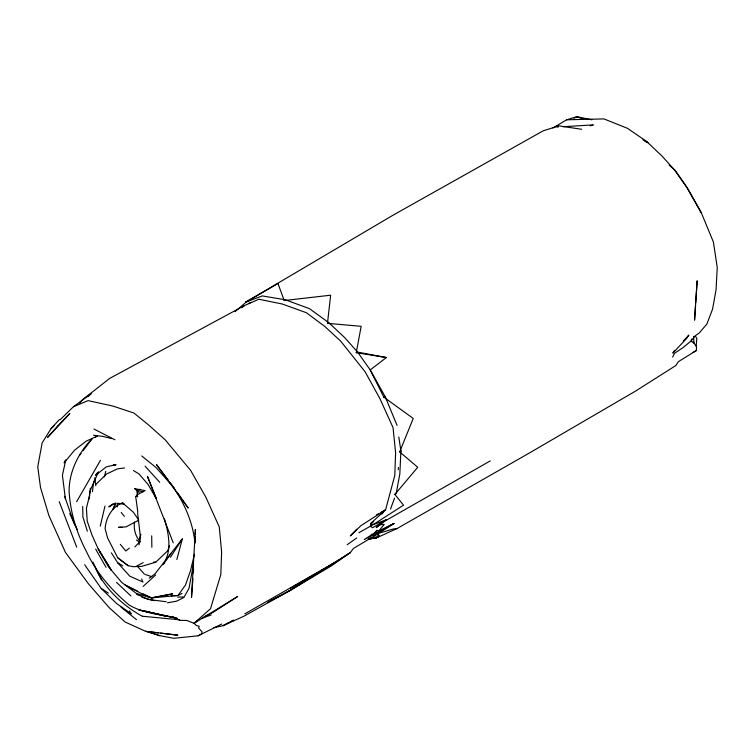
<?xml version="1.0" encoding="UTF-8"?>
<svg xmlns="http://www.w3.org/2000/svg" width="755" height="755" viewBox="0 0 755 755"><rect width="100%" height="100%" fill="white"/><g stroke="black" fill="none" stroke-linecap="round" stroke-linejoin="round"><path stroke-width="1.13" d="M117.299 506.841L117.393 503.34M195.158 536.258L194.941 543.109C192.884 520.884 182.946 500.103 169.884 482.285M195.224 533.974L195.375 529.406L191.506 597.413L192.921 578.745M398.272 469.827L398.357 467.524M398.81 436.994L400.905 450.905L399.829 474.036L396.167 493.515L394.874 494.44L403.538 505.161L373.414 524.48L358.918 532.719M137.533 492.637L137.391 496.007L135.711 496.573L137.844 512.371M695.553 305.095L694.562 320.158L697.148 280.766L695.704 302.774M193.355 572.913L193.62 569.412M696.204 345.988L696.78 338.448L695.723 336.636M373.687 521.714L370.667 523.517L370.45 526.235L372.526 527.764L385.89 519.902L373.414 524.48L370.667 523.517L385.588 509.795L394.771 475.593L395.601 452.613L393.044 427.632L380.02 398.848L365.09 371.743L340.665 341.118L324.725 326.396L306.407 312.74L282.228 304.001L258.852 299.244L244.526 305.53L109.598 378.453L82.569 399.725L79.643 403.028M134.522 522.026C133.541 528.953 135.305 536.607 140.373 541.646M92.459 491.599L93.743 481.199M139.014 544.902L140.723 534.229L139.175 542.467L134.852 546.913M88.977 499.083L90.345 490.259L98.509 471.771M89.392 494.827L90.43 488.202M267.525 602.452L289.816 590.618L331.275 565.939L350.178 552.698L353.51 548.394L374.707 535.767L378.387 536.597L378.689 534.776L377.113 532.435L394.025 523.508L379.907 532.511L379.104 531.841M193.582 563.438L189.014 588.343L183.843 597.498L176.557 601.207L167.402 602.801M65.732 459.955L62.429 475.357L65.402 498.857M100.255 526.169L104.964 506.114M368.402 539.051L376.358 537.947L396.998 528.576L528.566 453.472L635.427 391.166L675.857 365.524L678.311 361.72L696.374 350.528L696.535 346.96L693.25 341.817M194.469 554.179L190.468 570.818L185.541 584.908L178.01 595.506L151.453 597.885L136.523 593.543L121.744 582.445L108.531 566.873L98.301 549.13L91.987 535.012L87.203 521.101L86.419 508.181L89.666 495.195M104.36 476.933L105.757 471.318M176.849 559.493L182.304 538.947L154.747 574.149L149.235 578.113M691.646 339.052L691.108 341.005L682.595 347.913L674.555 353.255L672.639 357.115M169.535 545.554L167.733 550.801L155.728 562.201L141.657 566.363L133.248 566.703L128.171 565.731L117.695 557.766L107.616 538.013L105.087 528.604C105.993 517.845 111.513 507.615 121.725 503.141M390.543 509.049L394.525 498.102M114.817 504.529L113.052 509.238L115.968 503.5M64.968 460.795L64.147 462.824L74.556 450.197L86.174 441.147L97.168 436.145M162.835 564.806C172.48 551.367 168.667 533.662 164.496 518.93M76.642 501.697L100.462 460.276M59.305 419.62L51.038 428.708L42.148 442.892L37.75 466.845L40.515 487.532L48.905 515.627L65.43 552.358L88.392 583.757L109.182 607.652L125.188 622.054L145.639 631.331L159.635 635.644L173.886 638.296L198.159 635.795L221.677 624.045M170.404 557.294L182.304 538.947M674.659 350.377L672.818 353.132L686.597 338.457L688.89 335.05L683.284 340.986M163.609 563.966L164.92 562.107M166.232 560.248L170.838 553.755M376.962 530.331L373.848 534.776L364.297 539.523L374.442 532.973L376.962 530.331L378.812 531.001L394.025 523.508L373.848 534.776L393.336 528.972L396.998 528.576M374.707 535.767L377.113 532.435L378.387 536.597M97.603 472.564L95.574 475.291L106.389 466.835L116.043 464.674L113.382 465.071L115.543 465.052M79.577 455.265L80.974 453.425M83.069 450.659L92.157 438.683C78.586 452.755 69.262 471.026 69.092 490.863C70.177 512.041 76.529 532.7 86.381 551.433C96.14 572.545 111.532 590.212 129.209 605.085C143.601 613.532 160.787 614.542 176.764 618.288M381.86 514.183L383.247 512.551M135.711 496.573L137.429 494.685L145.139 490.618L134.758 488.683L139.118 492.468M356.775 529.255L350.282 535.908L360.909 525.669L385.588 509.795L380.463 512.645M51.038 428.708L54.351 425.452M60.164 419.761L73.433 406.737L91.336 393.506L87.901 396.743M155.605 575.017L143.11 586.446M96.187 484.106L106.663 473.913L117.62 468.836L124.499 467.958M376.556 527.641L385.89 519.902M172.886 616.703L179.813 620.355L186.683 620.468L194.054 623.281L210.513 608.728L220.8 574.649L221.63 552.009L219.252 526.877L205.888 497.281L190.59 470.327L165.185 439.816L148.556 424.914L133.909 413.023L112.618 405.973L88.042 400.631L73.433 406.737M235.041 311.645L246.904 301.49L393.61 214.864L543.166 130.841L558.927 125.84L581.605 129.284M397.064 425.395L385.229 396.771L370.205 369.922L357.634 352.123L344.78 337.711L328.916 322.81L309.55 308.691L285.154 299.735L284.21 300.537L277.972 283.531L245.8 302.094L250.669 299.697M241.808 307.776L244.526 305.53M129.303 548.149L125.774 550.971L120.309 544.355M400.905 450.905L399.669 451.905L417.723 467.269L394.874 494.44L396.167 493.515M198.159 635.795L201.396 634.021L202.123 631.878L198.612 628.028L199.207 626.225L196.442 625.593L194.054 623.281L198.027 620.11M376.188 527.283L383.417 521.554L381.313 522.318M285.447 299.858L284.21 300.537L330.633 295.205L327.481 323.348L361.154 326.32L356.256 352.679L357.634 352.123L386.4 357.53L370.205 369.922L383.804 397.139L413.23 418.449L399.669 451.905L400.905 451.188M328.557 322.564L327.481 323.348L328.916 322.81M113.118 503.764L108.796 506.907L115.751 502.934M347.168 544.704L356.69 538.004M380.756 523.253L383.417 521.554M379.633 535.852L376.358 537.947L368.657 538.947M591.807 119.743L576.839 116.704L566.646 119.781L552.943 127.982M194.054 623.281L237.485 596.592L213.25 612.248L203.973 616.901M290.562 588.23L337.834 560.823L350.178 552.698L289.816 590.618L243.997 616.155L223.131 625.668L213.91 627.698M385.041 396.441L383.804 397.139L385.229 396.771M381.152 523.215L490.24 460.909M692.797 352.566L696.374 350.528M244.828 613.853L337.834 560.823L289.816 590.618L270.026 601.018M357.502 351.972L356.256 352.679L386.4 357.53M574.055 118.261L576.839 116.704M376.368 514.919L378.415 513.787M246.904 301.49L245.8 302.094L262.23 295.922L285.154 299.735M136.778 566.052L143.214 562.635M138.646 520.242L126.038 526.877L118.563 527.292L122.433 527.415M233.55 620.195L223.131 625.668L229.331 622.431M231.398 621.346L233.455 620.27M182.002 593.43L178.01 595.506L171.074 595.695M95.272 437.183L97.348 436.182M248.376 303.548L251.49 302.245M201.934 618.345L211.249 614.919M590.231 125.821L592.486 125.198M140.09 489.278L136.853 490.174L137.589 496.894M369.827 538.258L372.045 537.815M368.525 538.919L376.358 537.947L370.535 538.57M379.123 524.857L384.248 524.366L378.812 531.001L379.312 531.718M563.013 126.727L593.619 124.877M566.646 119.781L603.962 118.922L627.396 128.274L646.431 141.308L661.899 155.936L674.659 170.083L687.116 187.938L701.688 213.703L713.39 241.996L717.25 267.43L716.042 289.873L712.55 309.173L706.906 323.989L699.234 333.012L694.902 336.069L691.108 341.005L694.024 343.261L693.581 336.371M177.585 597.12L183.172 596.95M153.605 562.069L155.728 562.201M557.907 126.538L555.935 126.406L558.096 127.189M142.431 616.25L179.69 619.798M158.314 632.85L145.639 631.331L177.906 635.191L160.626 633.124M93.535 435.239L102.416 436.324L111.759 438.57M166.157 601.726L148.037 599.442L136.806 594.128M117.903 503.283L124.348 504.321L122.291 502.622L133.427 512.296L138.656 519.893M138.741 490.816L143.176 491.75M175.585 617.807L138.741 609.917L177.548 618.458M145.536 611.144L165.288 616.099M141.902 597.318L154.218 600.669M145.536 574.564L151.878 576.716M148.395 631.652L159.635 635.644M577.065 116.751L583.171 119.092M142.478 616.382C122.848 605.642 105.077 588.985 95.743 568.43M644.94 141.213L647.922 142.638L642.958 139.741M137.825 591.24L125.245 585.116L145.045 595.402L151.453 597.885L172.546 593.855L151.453 597.885L143.063 593.798M93.96 429.038L114.883 439.778M111.372 552.82L117.648 562.749L122.82 565.854M133.446 470.525L139.014 473.97L148.112 484.512L156.445 498.942M84.673 564.778L101.227 588.466L108.352 593.128M134.758 488.683L136.674 489.957M136.457 540.023L139.901 542.383M371.262 534.323L372.961 535.531M117.695 557.766L128.171 565.731M141.761 455.963L156.059 467.553L174.112 487.872M121.008 607.114L136.447 619.657M370.667 523.517L372.158 524.744M669.128 165.052L675.215 170.47L687.258 187.731L701.348 212.646M116.506 582.36L130.86 595.922M101.227 588.466L116.459 603.424L131.427 613.928L129.416 610.937M136.523 593.439L138.089 595.072M145.092 466.165L159.692 482.303M117.648 562.749L129.775 576.159L142.95 582.058L141.666 579.01M137.287 566.174L144.479 574.206M121.234 512.485L124.33 516.335M168.469 480.416L156.493 464.58L188.212 508.077L178.142 493.638M95.659 549.13L106.011 567.288M69.696 513.608L77.255 529.425M92.893 562.107L101.463 580.029M156.559 498.828L147.433 476.311L173.235 542.807M76.708 547.177L59.23 501.631M64.637 496.28L74.698 525.084M87.335 531.18L82.899 516.958L82.729 506.445M94.752 477.726L95.791 485.776M137.618 513.23L140.402 536.758M151.689 535.852L151.859 547.262M57.512 426.226L47.461 437.56L69.847 413.504L57.512 426.226M111.391 570.318L98.301 549.13L111.391 570.318"/></g></svg>
